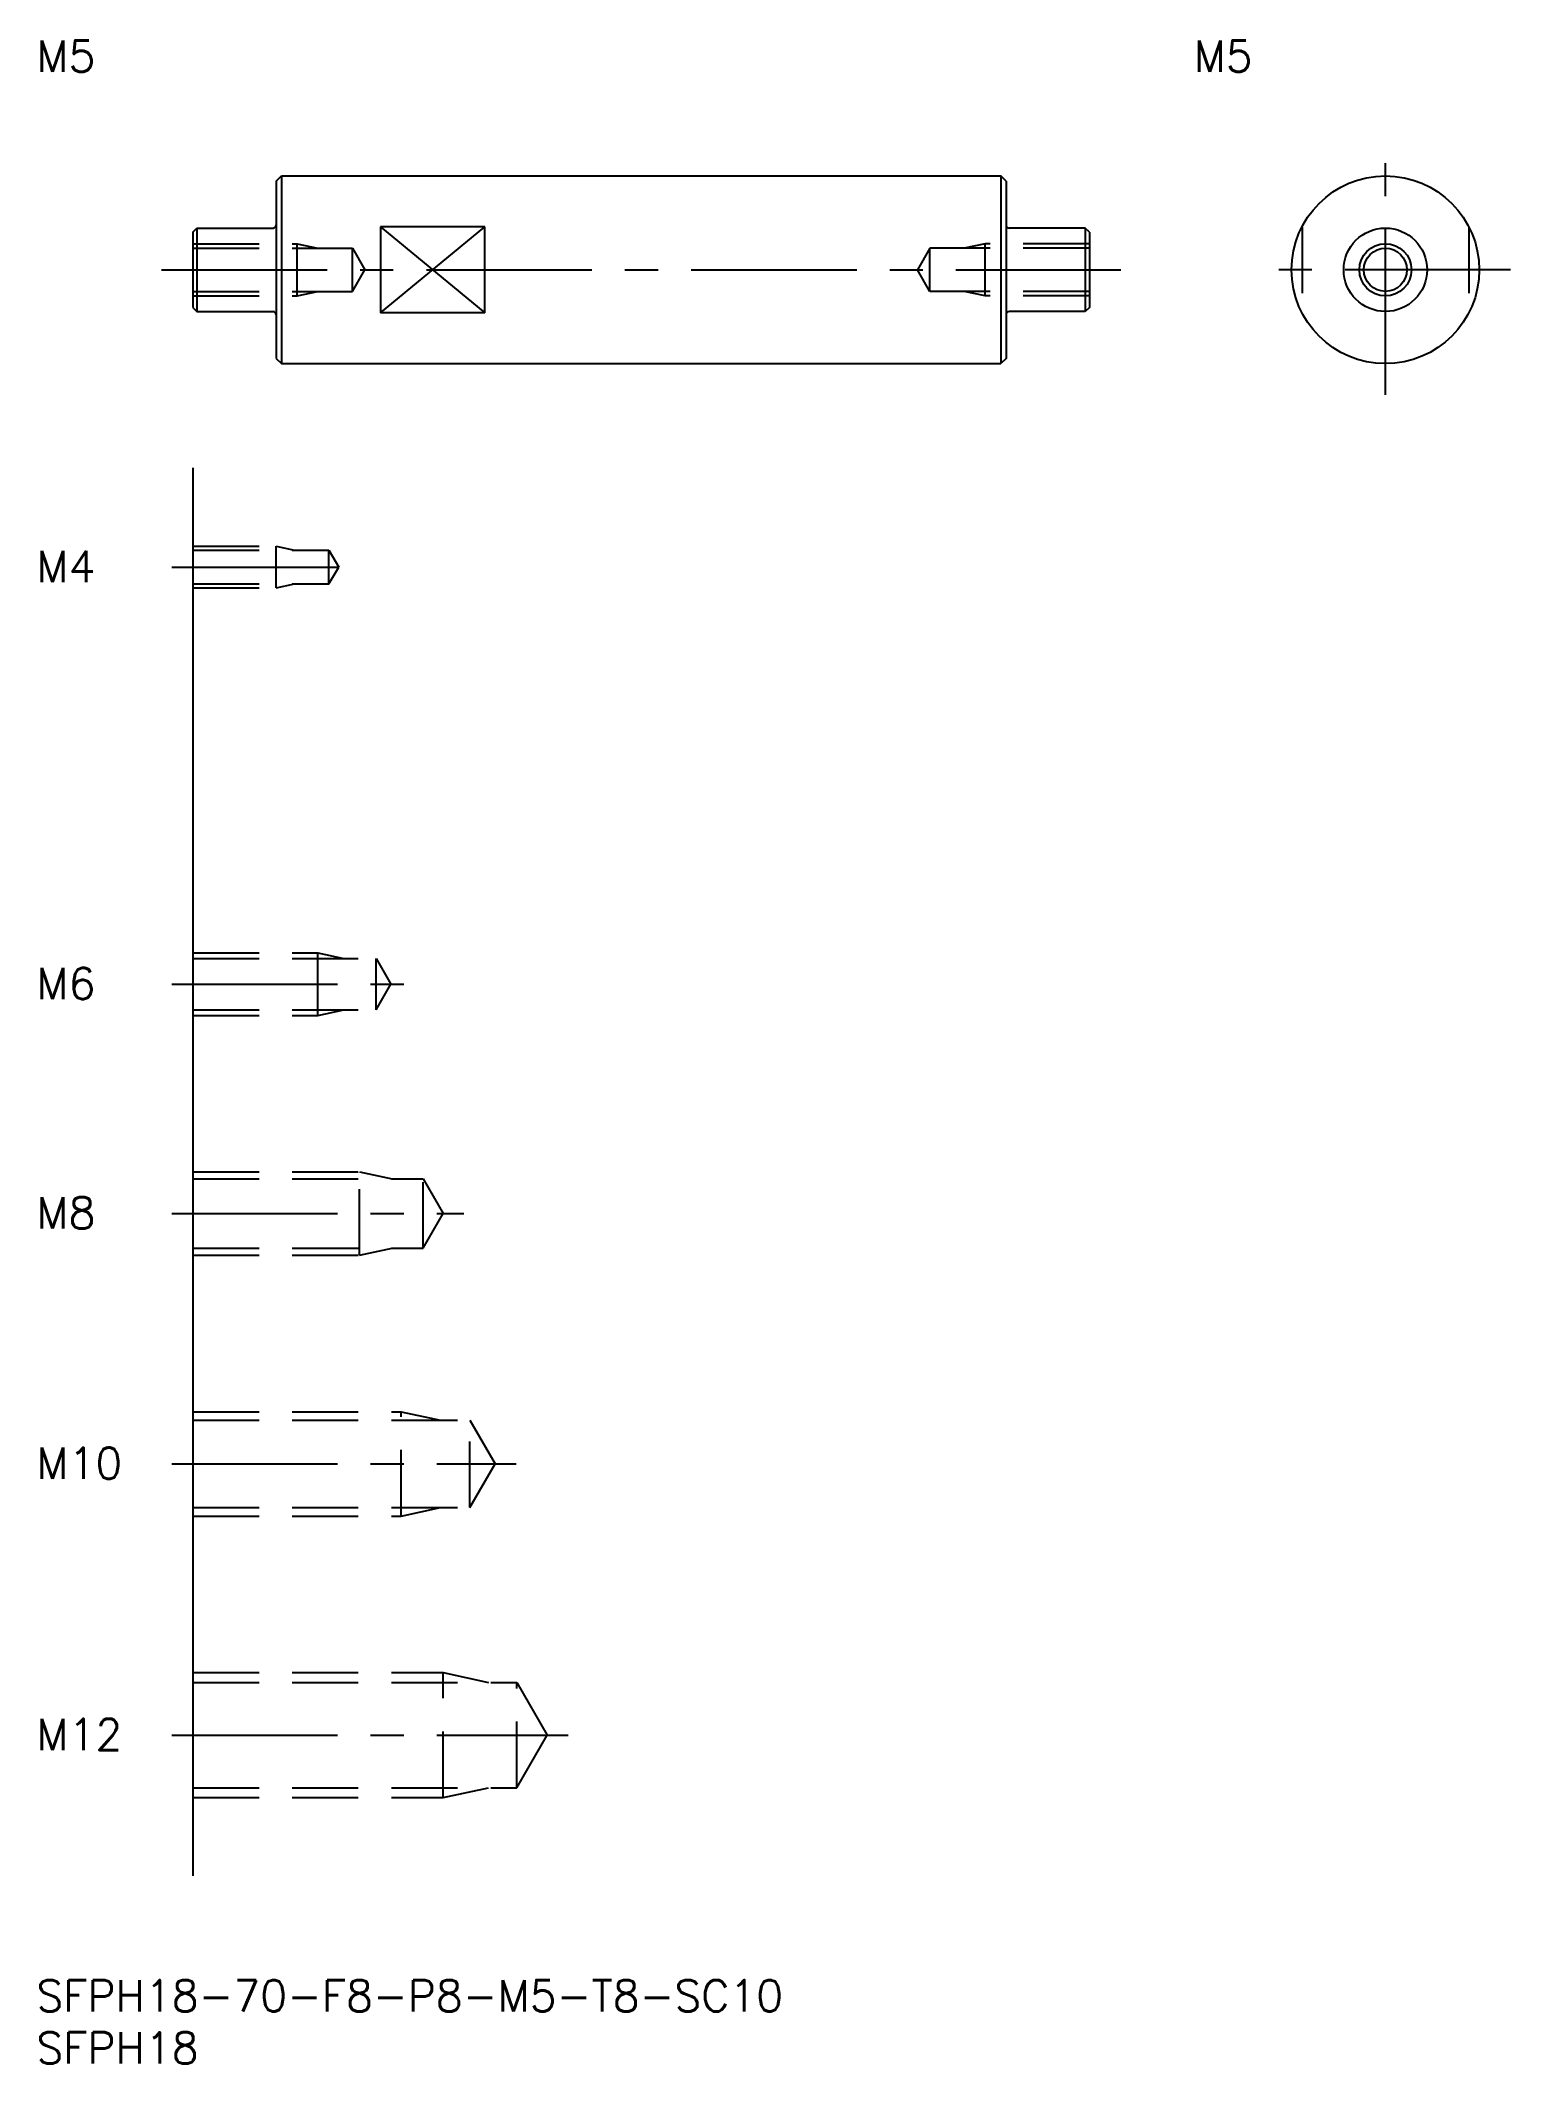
# Model space of a CAD drawing. Extents: x 0 to 141, y -8 to 186.
import ezdxf

# ---------------------------------------------------------------- set-up
doc = ezdxf.new("R2010")
doc.units = 0
doc.header["$LTSCALE"] = 0.5
doc.linetypes.add('CENTER', pattern=[50.8, 31.75, -6.35, 6.35, -6.35])
doc.linetypes.add('DASHED', pattern=[19.05, 12.7, -6.35])
for name, color, linetype in [('MSM_CENTER', 1, 'CENTER'), ('MSM_CONTINUOUS', 7, 'CONTINUOUS'), ('MSM_DASHED', 4, 'DASHED'), ('MSM_NARROW', 5, 'CONTINUOUS'), ('MSM_PART_NUMBER', 7, 'CONTINUOUS')]:
    doc.layers.add(name, color=color, linetype=linetype)
doc.styles.get("Standard").update_dxf_attribs({"font": 'txt.shx', "height": 3, "bigfont": 'bigfont.shx'})

# ---------------------------------------------------------------- blocks, each defined once
blk = doc.blocks.new('*U4')
at = {"layer": 'MSM_PART_NUMBER'}
blk.add_text('SFPH18-70-F8-P8-M5-T8-SC10', height=3, dxfattribs=at).set_placement((0, -3))
blk = doc.blocks.new('*U5')
at = {"layer": 'MSM_PART_NUMBER'}
blk.add_text('SFPH18', height=3, dxfattribs=at).set_placement((0, -8))
blk = doc.blocks.new('*U6')
at = {"layer": 'MSM_PART_NUMBER'}
blk.add_text('M12', height=3, dxfattribs=at).set_placement((0, 22.06))
blk = doc.blocks.new('*U7')
at = {"layer": 'MSM_PART_NUMBER'}
blk.add_text('M10', height=3, dxfattribs=at).set_placement((0, 48.06))
blk = doc.blocks.new('*U8')
at = {"layer": 'MSM_PART_NUMBER'}
blk.add_text('M8', height=3, dxfattribs=at).set_placement((0, 72.06))
blk = doc.blocks.new('*U9')
at = {"layer": 'MSM_PART_NUMBER'}
blk.add_text('M6', height=3, dxfattribs=at).set_placement((0, 94.06))
blk = doc.blocks.new('*U10')
at = {"layer": 'MSM_PART_NUMBER'}
blk.add_text('M5', height=3, dxfattribs=at).set_placement((0, 182.99))
blk = doc.blocks.new('*U11')
at = {"layer": 'MSM_PART_NUMBER'}
blk.add_text('M5', height=3, dxfattribs=at).set_placement((111, 182.99))
blk = doc.blocks.new('*U12')
at = {"layer": 'MSM_PART_NUMBER'}
blk.add_text('M4', height=3, dxfattribs=at).set_placement((0, 134.06))

msp = doc.modelspace()

# ---------------------------------------------------------------- linework, layer by layer
at = {"layer": 'MSM_CENTER'}
for p, q in [((129.39, 152), (129.39, 176)), ((12, 164), (104, 164)), ((141.39, 164), (117.39, 164)), ((13, 135.5), (31, 135.5)), ((13, 95.5), (36, 95.5)), ((13, 73.5), (41, 73.5)), ((13, 49.5), (46, 49.5)), ((13, 23.5), (51, 23.5))]:
    msp.add_line(p, q, dxfattribs=at)
at = {"layer": 'MSM_CONTINUOUS'}
for p, q in [((23, 172.5), (23.5, 173)), ((23.5, 173), (23.5, 155)), ((23.5, 173), (92.5, 173)), ((92.5, 173), (92.5, 155)), ((93, 172.5), (92.5, 173)), ((23, 172.5), (23, 155.5)), ((93, 172.5), (93, 155.5)), ((15, 167.6), (15.4, 168)), ((15, 167.6), (15, 160.4)), ((15.4, 168), (22.7, 168)), ((15.4, 168), (15.4, 160)), ((33, 168.12), (33, 159.87)), ((43, 168.12), (33, 168.12)), ((43, 159.87), (43, 168.12)), ((100.6, 168), (93.3, 168)), ((100.6, 168), (100.6, 160)), ((101, 167.6), (100.6, 168)), ((101, 167.6), (101, 160.4)), ((15, 160.4), (15.4, 160)), ((15.4, 160), (22.7, 160)), ((43, 159.87), (33, 159.87)), ((100.6, 160), (93.3, 160)), ((101, 160.4), (100.6, 160)), ((23, 155.5), (23.5, 155)), ((93, 155.5), (92.5, 155)), ((23.5, 155), (92.5, 155)), ((15, 145), (15, 10))]:
    msp.add_line(p, q, dxfattribs=at)
for radius in [9, 4, 2.07]:
    msp.add_circle((129.39, 164), radius, dxfattribs=at)
for centre, start, end in [((22.7, 168.3), 270, 0), ((93.3, 168.3), 180, 270), ((22.7, 159.7), 0, 90), ((93.3, 159.7), 90, 180)]:
    msp.add_arc(centre, 0.3, start, end, dxfattribs=at)
at = {"layer": 'MSM_DASHED'}
for p, q in [((121.39, 168.12), (121.39, 159.88)), ((137.39, 168.12), (137.39, 159.88)), ((15, 166.5), (25, 166.5)), ((15, 166.07), (30.31, 166.07)), ((25, 161.5), (25, 166.5)), ((25, 166.5), (27, 166.07)), ((30.31, 161.93), (30.31, 166.07)), ((30.31, 166.07), (31.5, 164)), ((85.69, 166.07), (84.5, 164)), ((101, 166.07), (85.69, 166.07)), ((85.69, 161.93), (85.69, 166.07)), ((91, 166.5), (89, 166.07)), ((101, 166.5), (91, 166.5)), ((91, 161.5), (91, 166.5)), ((30.31, 161.93), (31.5, 164)), ((85.69, 161.93), (84.5, 164)), ((15, 161.93), (30.31, 161.93)), ((15, 161.5), (25, 161.5)), ((25, 161.5), (27, 161.93)), ((101, 161.93), (85.69, 161.93)), ((91, 161.5), (89, 161.93)), ((101, 161.5), (91, 161.5)), ((15, 137.5), (23, 137.5)), ((15, 137.12), (28.06, 137.12)), ((23, 133.5), (23, 137.5)), ((23, 137.5), (24.75, 137.12)), ((28.06, 133.88), (28.06, 137.12)), ((28.06, 137.12), (29, 135.5)), ((15, 133.88), (28.06, 133.88)), ((23, 133.5), (24.75, 133.88)), ((28.06, 133.88), (29, 135.5)), ((15, 133.5), (23, 133.5)), ((15, 98.5), (27, 98.5)), ((15, 97.96), (32.58, 97.96)), ((27, 92.5), (27, 98.5)), ((27, 98.5), (29.5, 97.96)), ((32.58, 93.04), (32.58, 97.96)), ((32.58, 97.96), (34, 95.5)), ((32.58, 93.04), (34, 95.5)), ((15, 93.04), (32.58, 93.04)), ((15, 92.5), (27, 92.5)), ((27, 92.5), (29.5, 93.04)), ((15, 77.5), (31, 77.5)), ((15, 76.82), (37.08, 76.82)), ((31, 69.5), (31, 77.5)), ((31, 77.5), (34.12, 76.82)), ((37.08, 70.18), (37.08, 76.82)), ((37.08, 76.82), (39, 73.5)), ((37.08, 70.18), (39, 73.5)), ((15, 70.18), (37.08, 70.18)), ((31, 69.5), (34.12, 70.18)), ((15, 69.5), (31, 69.5)), ((15, 54.5), (35, 54.5)), ((35, 44.5), (35, 54.5)), ((35, 54.5), (38.75, 53.69)), ((15, 53.69), (41.58, 53.69)), ((41.58, 45.31), (41.58, 53.69)), ((41.58, 53.69), (44, 49.5)), ((41.58, 45.31), (44, 49.5)), ((15, 45.31), (41.58, 45.31)), ((35, 44.5), (38.75, 45.31)), ((15, 44.5), (35, 44.5)), ((15, 29.5), (39, 29.5)), ((39, 17.5), (39, 29.5)), ((39, 29.5), (43.37, 28.55)), ((15, 28.55), (46.08, 28.55)), ((46.08, 18.45), (46.08, 28.55)), ((46.08, 28.55), (49, 23.5)), ((46.08, 18.45), (49, 23.5)), ((15, 18.45), (46.08, 18.45)), ((15, 17.5), (39, 17.5)), ((39, 17.5), (43.37, 18.45))]:
    msp.add_line(p, q, dxfattribs=at)
at = {"layer": 'MSM_NARROW'}
for p, q in [((33, 159.87), (43, 168.12)), ((33, 168.12), (43, 159.87))]:
    msp.add_line(p, q, dxfattribs=at)
msp.add_circle((129.39, 164), 2.5, dxfattribs=at)

# ---------------------------------------------------------------- block references
at = {"layer": 'MSM_CONTINUOUS'}
for name in ['*U10', '*U11', '*U12', '*U9', '*U8', '*U7', '*U6', '*U4', '*U5']:
    msp.add_blockref(name, (0, 0), dxfattribs=at)

doc.saveas('drawing.dxf')
